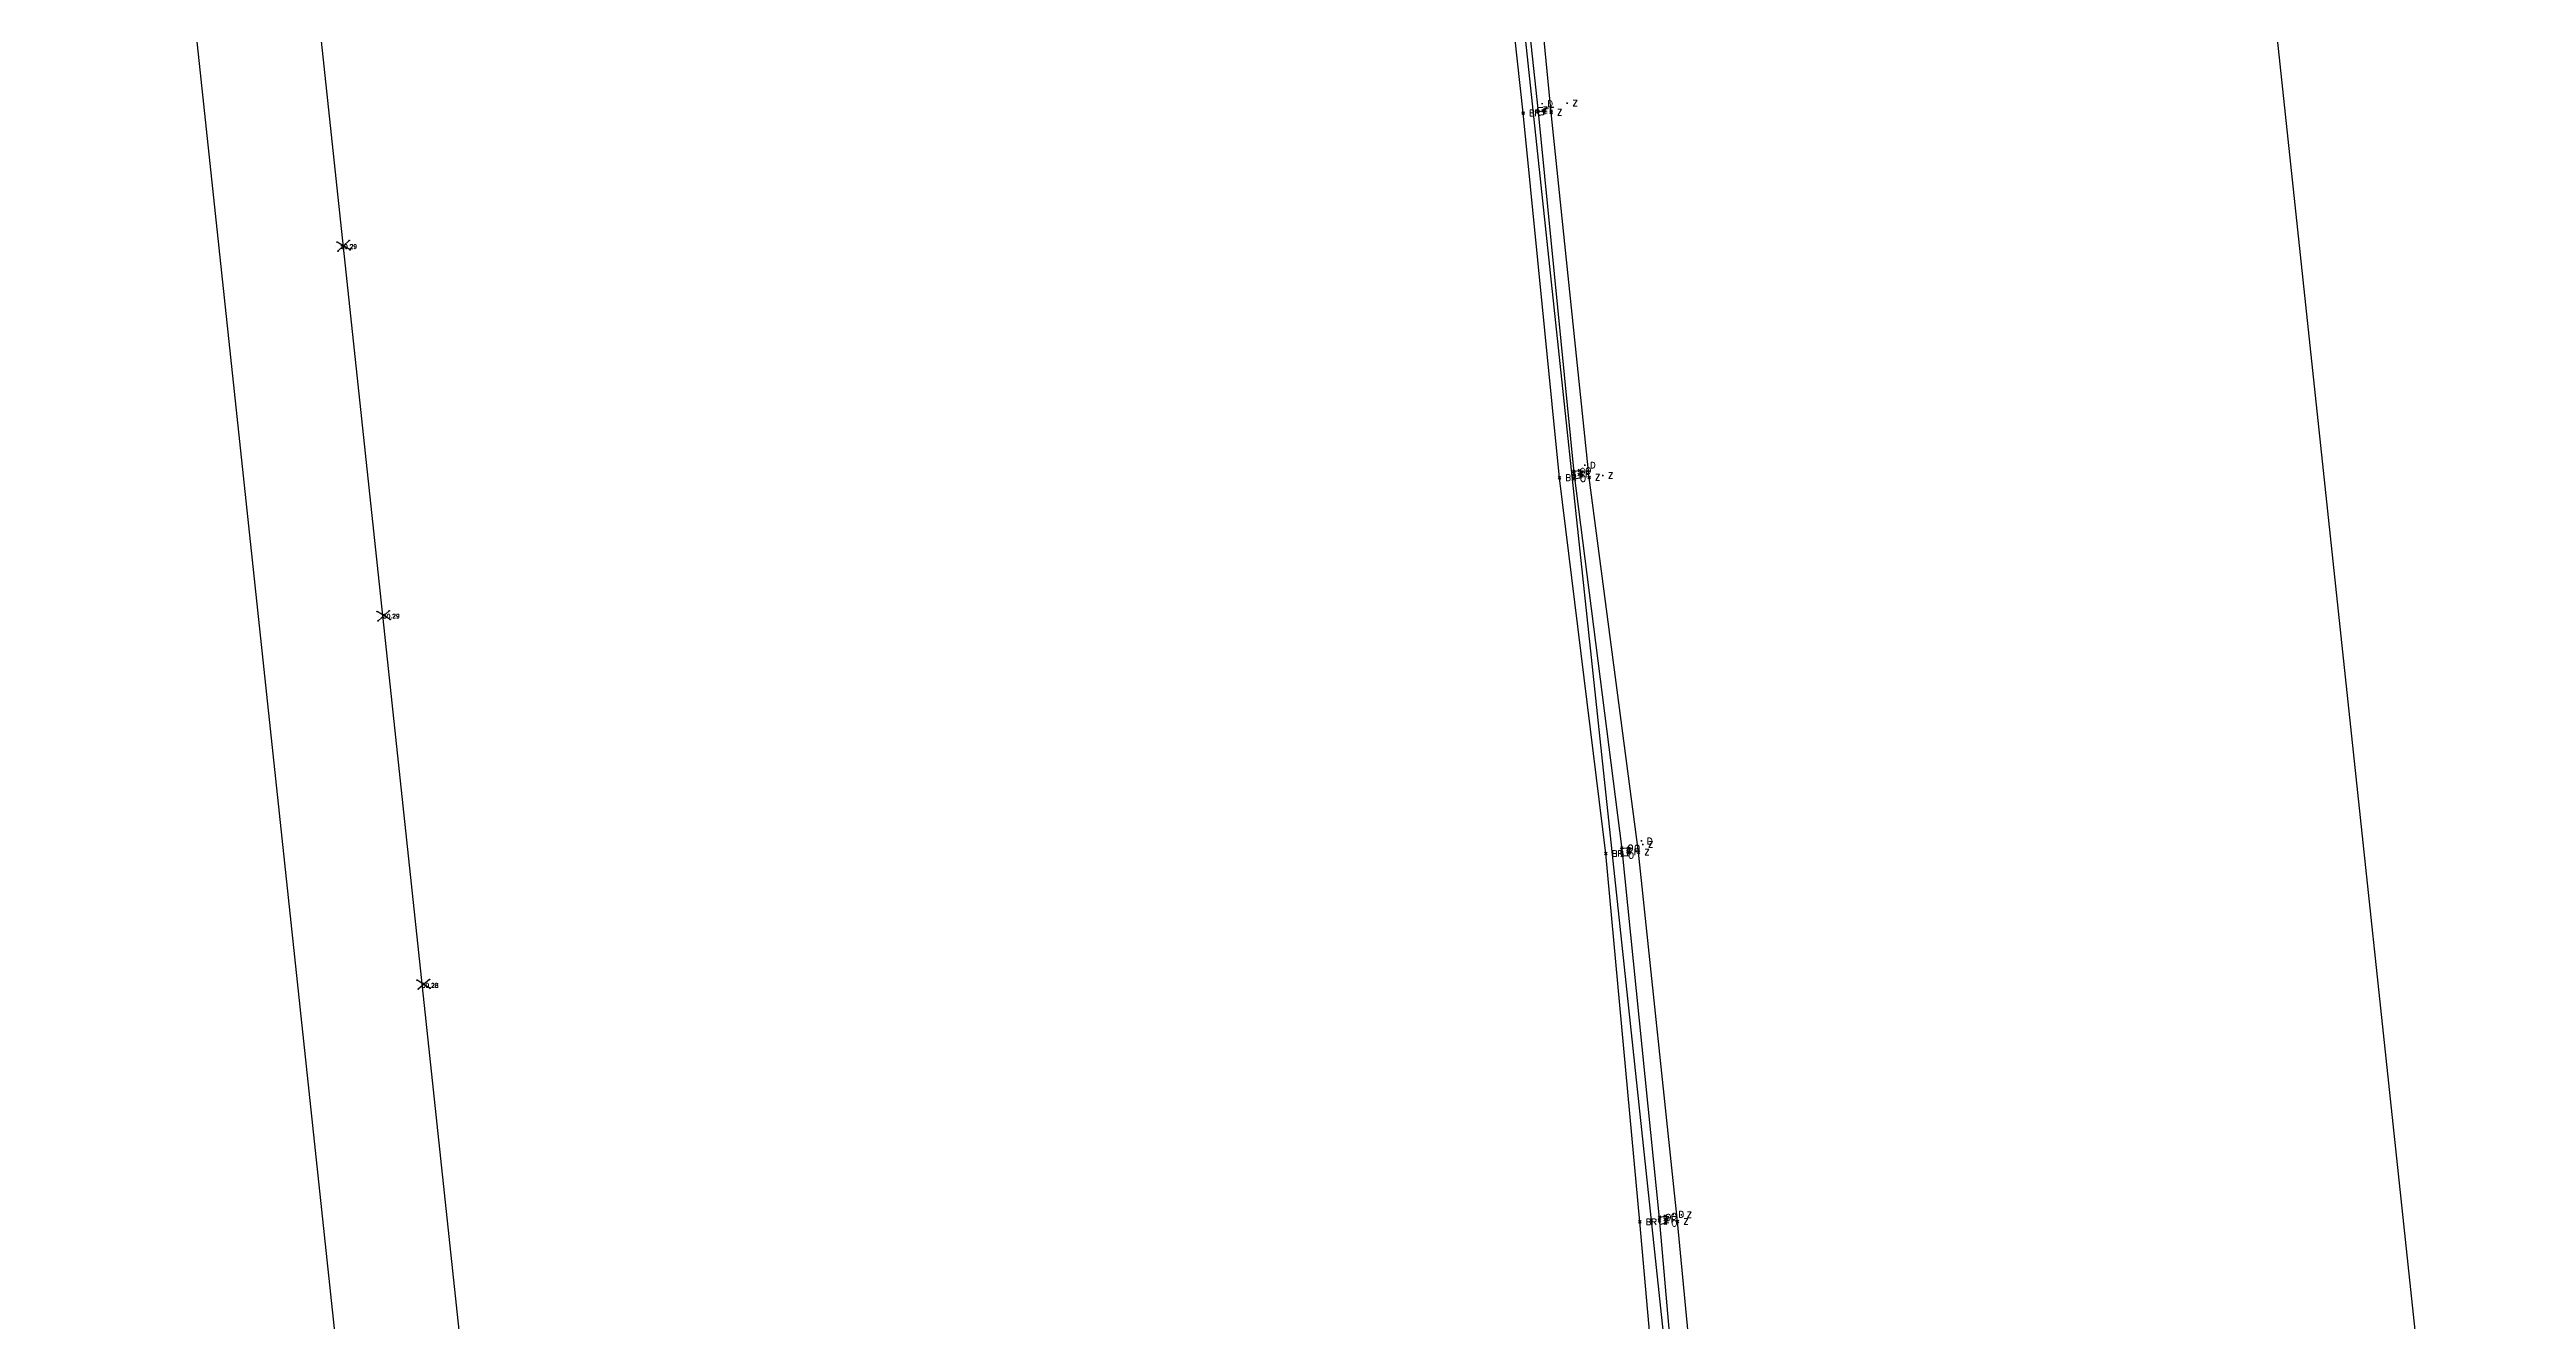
# Model space of a CAD drawing. Header units: metres. Extents: x 2013.7 to 2058.5, y 1962.1 to 2043.8.
# Drawn here: x 2018.47 to 2058.49, y 1982.7 to 2003.27 of the extents above; entities that cross this region are included whole.
import ezdxf

# ---------------------------------------------------------------- set-up
doc = ezdxf.new("R2010")
doc.units = ezdxf.units.M
for name, color, linetype in [('1-ax-hole', 20, 'Continuous'), ('My Draw', 5, 'Continuous'), ('Sukiya', 7, 'Continuous'), ('V-NODE', 1, 'Continuous'), ('V-NODE-TEXT', 11, 'Continuous')]:
    doc.layers.add(name, color=color, linetype=linetype)
doc.styles.get("Standard").update_dxf_attribs({"font": 'simplex.shx'})

# ---------------------------------------------------------------- blocks, each defined once
blk = doc.blocks.new('*U11', base_point=(2042.517, 2002.265, 57.119))
at = {"layer": 'V-NODE', "lineweight": -2}
for p, q in [((2042.496, 2002.244, 57.119), (2042.538, 2002.286, 57.119)), ((2042.496, 2002.286, 57.119), (2042.538, 2002.244, 57.119))]:
    blk.add_line(p, q, dxfattribs=at)
at = {"layer": 'V-NODE-TEXT', "linetype": 'ByBlock', "insert": (2042.613, 2002.265, 57.119), "char_height": 0.1, "attachment_point": 4}
blk.add_mtext('F', dxfattribs=at)
blk = doc.blocks.new('*U12', base_point=(2042.6, 2002.275, 57.563))
at = {"layer": 'V-NODE', "lineweight": -2}
for p, q in [((2042.579, 2002.254, 57.563), (2042.621, 2002.296, 57.563)), ((2042.579, 2002.296, 57.563), (2042.621, 2002.254, 57.563))]:
    blk.add_line(p, q, dxfattribs=at)
at = {"layer": 'V-NODE-TEXT', "linetype": 'ByBlock', "insert": (2042.696, 2002.275, 57.563), "char_height": 0.1, "attachment_point": 4}
blk.add_mtext('F', dxfattribs=at)
blk = doc.blocks.new('*U13', base_point=(2043.102, 1996.382, 57.104))
at = {"layer": 'V-NODE', "lineweight": -2}
for p, q in [((2043.081, 1996.361, 57.104), (2043.123, 1996.403, 57.104)), ((2043.081, 1996.403, 57.104), (2043.123, 1996.361, 57.104))]:
    blk.add_line(p, q, dxfattribs=at)
at = {"layer": 'V-NODE-TEXT', "linetype": 'ByBlock', "insert": (2043.198, 1996.382, 57.104), "char_height": 0.1, "attachment_point": 4}
blk.add_mtext('F', dxfattribs=at)
blk = doc.blocks.new('*U14', base_point=(2043.184, 1996.394, 57.548))
at = {"layer": 'V-NODE', "lineweight": -2}
for p, q in [((2043.163, 1996.373, 57.548), (2043.205, 1996.415, 57.548)), ((2043.163, 1996.415, 57.548), (2043.205, 1996.373, 57.548))]:
    blk.add_line(p, q, dxfattribs=at)
at = {"layer": 'V-NODE-TEXT', "linetype": 'ByBlock', "insert": (2043.28, 1996.394, 57.548), "char_height": 0.1, "attachment_point": 4}
blk.add_mtext('F', dxfattribs=at)
blk = doc.blocks.new('*U15', base_point=(2043.876, 1990.29, 57.126))
at = {"layer": 'V-NODE', "lineweight": -2}
for p, q in [((2043.855, 1990.269, 57.126), (2043.897, 1990.311, 57.126)), ((2043.855, 1990.311, 57.126), (2043.897, 1990.269, 57.126))]:
    blk.add_line(p, q, dxfattribs=at)
at = {"layer": 'V-NODE-TEXT', "linetype": 'ByBlock', "insert": (2043.972, 1990.29, 57.126), "char_height": 0.1, "attachment_point": 4}
blk.add_mtext('F', dxfattribs=at)
blk = doc.blocks.new('*U16', base_point=(2043.97, 1990.292, 57.565))
at = {"layer": 'V-NODE', "lineweight": -2}
for p, q in [((2043.949, 1990.271, 57.565), (2043.991, 1990.313, 57.565)), ((2043.949, 1990.313, 57.565), (2043.991, 1990.271, 57.565))]:
    blk.add_line(p, q, dxfattribs=at)
at = {"layer": 'V-NODE-TEXT', "linetype": 'ByBlock', "insert": (2044.066, 1990.292, 57.565), "char_height": 0.1, "attachment_point": 4}
blk.add_mtext('F', dxfattribs=at)
blk = doc.blocks.new('*U17', base_point=(2044.482, 1984.328, 57.082))
at = {"layer": 'V-NODE', "lineweight": -2}
for p, q in [((2044.461, 1984.307, 57.082), (2044.503, 1984.349, 57.082)), ((2044.461, 1984.349, 57.082), (2044.503, 1984.307, 57.082))]:
    blk.add_line(p, q, dxfattribs=at)
at = {"layer": 'V-NODE-TEXT', "linetype": 'ByBlock', "insert": (2044.578, 1984.328, 57.082), "char_height": 0.1, "attachment_point": 4}
blk.add_mtext('F', dxfattribs=at)
blk = doc.blocks.new('*U18', base_point=(2044.573, 1984.349, 57.521))
at = {"layer": 'V-NODE', "lineweight": -2}
for p, q in [((2044.552, 1984.328, 57.521), (2044.594, 1984.37, 57.521)), ((2044.552, 1984.37, 57.521), (2044.594, 1984.328, 57.521))]:
    blk.add_line(p, q, dxfattribs=at)
at = {"layer": 'V-NODE-TEXT', "linetype": 'ByBlock', "insert": (2044.669, 1984.349, 57.521), "char_height": 0.1, "attachment_point": 4}
blk.add_mtext('F', dxfattribs=at)
blk = doc.blocks.new('*U40', base_point=(2044.481, 1984.387, 57.065))
at = {"layer": 'V-NODE', "lineweight": -2}
for p, q in [((2044.46, 1984.366, 57.065), (2044.502, 1984.408, 57.065)), ((2044.46, 1984.408, 57.065), (2044.502, 1984.366, 57.065))]:
    blk.add_line(p, q, dxfattribs=at)
at = {"layer": 'V-NODE-TEXT', "linetype": 'ByBlock', "insert": (2044.577, 1984.387, 57.065), "char_height": 0.1, "attachment_point": 4}
blk.add_mtext('O', dxfattribs=at)
blk = doc.blocks.new('*U41', base_point=(2044.578, 1984.289, 57.501))
at = {"layer": 'V-NODE', "lineweight": -2}
for p, q in [((2044.557, 1984.268, 57.501), (2044.599, 1984.31, 57.501)), ((2044.557, 1984.31, 57.501), (2044.599, 1984.268, 57.501))]:
    blk.add_line(p, q, dxfattribs=at)
at = {"layer": 'V-NODE-TEXT', "linetype": 'ByBlock', "insert": (2044.674, 1984.289, 57.501), "char_height": 0.1, "attachment_point": 4}
blk.add_mtext('O', dxfattribs=at)
blk = doc.blocks.new('*U42', base_point=(2044.573, 1984.402, 57.51))
at = {"layer": 'V-NODE', "lineweight": -2}
for p, q in [((2044.552, 1984.381, 57.51), (2044.594, 1984.423, 57.51)), ((2044.552, 1984.423, 57.51), (2044.594, 1984.381, 57.51))]:
    blk.add_line(p, q, dxfattribs=at)
at = {"layer": 'V-NODE-TEXT', "linetype": 'ByBlock', "insert": (2044.669, 1984.402, 57.51), "char_height": 0.1, "attachment_point": 4}
blk.add_mtext('O', dxfattribs=at)
blk = doc.blocks.new('*U43', base_point=(2043.88, 1990.235, 57.108))
at = {"layer": 'V-NODE', "lineweight": -2}
for p, q in [((2043.859, 1990.214, 57.108), (2043.901, 1990.256, 57.108)), ((2043.859, 1990.256, 57.108), (2043.901, 1990.214, 57.108))]:
    blk.add_line(p, q, dxfattribs=at)
at = {"layer": 'V-NODE-TEXT', "linetype": 'ByBlock', "insert": (2043.976, 1990.235, 57.108), "char_height": 0.1, "attachment_point": 4}
blk.add_mtext('O', dxfattribs=at)
blk = doc.blocks.new('*U44', base_point=(2043.87, 1990.357, 57.106))
at = {"layer": 'V-NODE', "lineweight": -2}
for p, q in [((2043.849, 1990.336, 57.106), (2043.891, 1990.378, 57.106)), ((2043.849, 1990.378, 57.106), (2043.891, 1990.336, 57.106))]:
    blk.add_line(p, q, dxfattribs=at)
at = {"layer": 'V-NODE-TEXT', "linetype": 'ByBlock', "insert": (2043.966, 1990.357, 57.106), "char_height": 0.1, "attachment_point": 4}
blk.add_mtext('O', dxfattribs=at)
blk = doc.blocks.new('*U45', base_point=(2043.978, 1990.354, 57.556))
at = {"layer": 'V-NODE', "lineweight": -2}
for p, q in [((2043.957, 1990.333, 57.556), (2043.999, 1990.375, 57.556)), ((2043.957, 1990.375, 57.556), (2043.999, 1990.333, 57.556))]:
    blk.add_line(p, q, dxfattribs=at)
at = {"layer": 'V-NODE-TEXT', "linetype": 'ByBlock', "insert": (2044.074, 1990.354, 57.556), "char_height": 0.1, "attachment_point": 4}
blk.add_mtext('O', dxfattribs=at)
blk = doc.blocks.new('*U46', base_point=(2043.104, 1996.326, 57.087))
at = {"layer": 'V-NODE', "lineweight": -2}
for p, q in [((2043.083, 1996.305, 57.087), (2043.125, 1996.347, 57.087)), ((2043.083, 1996.347, 57.087), (2043.125, 1996.305, 57.087))]:
    blk.add_line(p, q, dxfattribs=at)
at = {"layer": 'V-NODE-TEXT', "linetype": 'ByBlock', "insert": (2043.2, 1996.326, 57.087), "char_height": 0.1, "attachment_point": 4}
blk.add_mtext('O', dxfattribs=at)
blk = doc.blocks.new('*U47', base_point=(2043.097, 1996.446, 57.086))
at = {"layer": 'V-NODE', "lineweight": -2}
for p, q in [((2043.076, 1996.425, 57.086), (2043.118, 1996.467, 57.086)), ((2043.076, 1996.467, 57.086), (2043.118, 1996.425, 57.086))]:
    blk.add_line(p, q, dxfattribs=at)
at = {"layer": 'V-NODE-TEXT', "linetype": 'ByBlock', "insert": (2043.193, 1996.446, 57.086), "char_height": 0.1, "attachment_point": 4}
blk.add_mtext('O', dxfattribs=at)
blk = doc.blocks.new('*U48', base_point=(2043.189, 1996.458, 57.534))
at = {"layer": 'V-NODE', "lineweight": -2}
for p, q in [((2043.168, 1996.437, 57.534), (2043.21, 1996.479, 57.534)), ((2043.168, 1996.479, 57.534), (2043.21, 1996.437, 57.534))]:
    blk.add_line(p, q, dxfattribs=at)
at = {"layer": 'V-NODE-TEXT', "linetype": 'ByBlock', "insert": (2043.285, 1996.458, 57.534), "char_height": 0.1, "attachment_point": 4}
blk.add_mtext('O', dxfattribs=at)
blk = doc.blocks.new('*U63', base_point=(2042.514, 2002.308, 57.12))
at = {"layer": 'V-NODE', "color": 7, "lineweight": -2}
for p, q in [((2042.504, 2002.308, 57.12), (2042.524, 2002.308, 57.12)), ((2042.514, 2002.298, 57.12), (2042.514, 2002.318, 57.12))]:
    blk.add_line(p, q, dxfattribs=at)
blk = doc.blocks.new('*U64', base_point=(2043.1, 1996.426, 57.103))
at = {"layer": 'V-NODE', "color": 7, "lineweight": -2}
for p, q in [((2043.09, 1996.426, 57.103), (2043.11, 1996.426, 57.103)), ((2043.1, 1996.416, 57.103), (2043.1, 1996.436, 57.103))]:
    blk.add_line(p, q, dxfattribs=at)
blk = doc.blocks.new('*U65', base_point=(2043.875, 1990.337, 57.126))
at = {"layer": 'V-NODE', "color": 7, "lineweight": -2}
for p, q in [((2043.865, 1990.337, 57.126), (2043.885, 1990.337, 57.126)), ((2043.875, 1990.327, 57.126), (2043.875, 1990.347, 57.126))]:
    blk.add_line(p, q, dxfattribs=at)
blk = doc.blocks.new('*U66', base_point=(2044.478, 1984.37, 57.081))
at = {"layer": 'V-NODE', "color": 7, "lineweight": -2}
for p, q in [((2044.468, 1984.37, 57.081), (2044.488, 1984.37, 57.081)), ((2044.478, 1984.36, 57.081), (2044.478, 1984.38, 57.081))]:
    blk.add_line(p, q, dxfattribs=at)
blk = doc.blocks.new('*U79', base_point=(2042.277, 2002.239, 56.231))
at = {"layer": 'V-NODE', "lineweight": -2}
for p, q in [((2042.256, 2002.218, 56.231), (2042.298, 2002.26, 56.231)), ((2042.256, 2002.26, 56.231), (2042.298, 2002.218, 56.231))]:
    blk.add_line(p, q, dxfattribs=at)
at = {"layer": 'V-NODE-TEXT', "linetype": 'ByBlock', "insert": (2042.373, 2002.239, 56.231), "char_height": 0.1, "attachment_point": 4}
blk.add_mtext('BR', dxfattribs=at)
blk = doc.blocks.new('*U80', base_point=(2042.866, 1996.342, 56.203))
at = {"layer": 'V-NODE', "lineweight": -2}
for p, q in [((2042.845, 1996.321, 56.203), (2042.887, 1996.363, 56.203)), ((2042.845, 1996.363, 56.203), (2042.887, 1996.321, 56.203))]:
    blk.add_line(p, q, dxfattribs=at)
at = {"layer": 'V-NODE-TEXT', "linetype": 'ByBlock', "insert": (2042.962, 1996.342, 56.203), "char_height": 0.1, "attachment_point": 4}
blk.add_mtext('BR', dxfattribs=at)
blk = doc.blocks.new('*U81', base_point=(2043.616, 1990.266, 56.231))
at = {"layer": 'V-NODE', "lineweight": -2}
for p, q in [((2043.595, 1990.245, 56.231), (2043.637, 1990.287, 56.231)), ((2043.595, 1990.287, 56.231), (2043.637, 1990.245, 56.231))]:
    blk.add_line(p, q, dxfattribs=at)
at = {"layer": 'V-NODE-TEXT', "linetype": 'ByBlock', "insert": (2043.712, 1990.266, 56.231), "char_height": 0.1, "attachment_point": 4}
blk.add_mtext('BR', dxfattribs=at)
blk = doc.blocks.new('*U82', base_point=(2044.162, 1984.311, 56.175))
at = {"layer": 'V-NODE', "lineweight": -2}
for p, q in [((2044.141, 1984.29, 56.175), (2044.183, 1984.332, 56.175)), ((2044.141, 1984.332, 56.175), (2044.183, 1984.29, 56.175))]:
    blk.add_line(p, q, dxfattribs=at)
at = {"layer": 'V-NODE-TEXT', "linetype": 'ByBlock', "insert": (2044.258, 1984.311, 56.175), "char_height": 0.1, "attachment_point": 4}
blk.add_mtext('BR', dxfattribs=at)
blk = doc.blocks.new('*U108', base_point=(2024.424, 1988.076, 50.394))
at = {"layer": 'V-NODE', "lineweight": -2}
blk.add_line((2024.424, 1988.076, 50.394), (2024.424, 1988.076, 50.394), dxfattribs=at)
blk.add_circle((2024.424, 1988.076, 50.394), 0.005, dxfattribs=at)
blk = doc.blocks.new('*U109', base_point=(2024.406, 1988.219, 50.389))
at = {"layer": 'V-NODE', "lineweight": -2}
blk.add_line((2024.406, 1988.219, 50.389), (2024.406, 1988.219, 50.389), dxfattribs=at)
blk.add_circle((2024.406, 1988.219, 50.389), 0.005, dxfattribs=at)
blk = doc.blocks.new('*U110', base_point=(2024.606, 1988.232, 50.418))
at = {"layer": 'V-NODE', "lineweight": -2}
blk.add_line((2024.606, 1988.232, 50.418), (2024.606, 1988.232, 50.418), dxfattribs=at)
blk.add_circle((2024.606, 1988.232, 50.418), 0.005, dxfattribs=at)
blk = doc.blocks.new('*U111', base_point=(2024.616, 1988.086, 50.397))
at = {"layer": 'V-NODE', "lineweight": -2}
blk.add_line((2024.616, 1988.086, 50.397), (2024.616, 1988.086, 50.397), dxfattribs=at)
blk.add_circle((2024.616, 1988.086, 50.397), 0.005, dxfattribs=at)
blk = doc.blocks.new('*U112', base_point=(2023.775, 1994.029, 50.41))
at = {"layer": 'V-NODE', "lineweight": -2}
blk.add_line((2023.775, 1994.029, 50.41), (2023.775, 1994.029, 50.41), dxfattribs=at)
blk.add_circle((2023.775, 1994.029, 50.41), 0.005, dxfattribs=at)
blk = doc.blocks.new('*U113', base_point=(2023.758, 1994.178, 50.412))
at = {"layer": 'V-NODE', "lineweight": -2}
blk.add_line((2023.758, 1994.178, 50.412), (2023.758, 1994.178, 50.412), dxfattribs=at)
blk.add_circle((2023.758, 1994.178, 50.412), 0.005, dxfattribs=at)
blk = doc.blocks.new('*U114', base_point=(2023.956, 1994.19, 50.418))
at = {"layer": 'V-NODE', "lineweight": -2}
blk.add_line((2023.956, 1994.19, 50.418), (2023.956, 1994.19, 50.418), dxfattribs=at)
blk.add_circle((2023.956, 1994.19, 50.418), 0.005, dxfattribs=at)
blk = doc.blocks.new('*U115', base_point=(2023.973, 1994.049, 50.415))
at = {"layer": 'V-NODE', "lineweight": -2}
blk.add_line((2023.973, 1994.049, 50.415), (2023.973, 1994.049, 50.415), dxfattribs=at)
blk.add_circle((2023.973, 1994.049, 50.415), 0.005, dxfattribs=at)
blk = doc.blocks.new('*U116', base_point=(2023.127, 2000.005, 50.412))
at = {"layer": 'V-NODE', "lineweight": -2}
blk.add_line((2023.127, 2000.005, 50.412), (2023.127, 2000.005, 50.412), dxfattribs=at)
blk.add_circle((2023.127, 2000.005, 50.412), 0.005, dxfattribs=at)
blk = doc.blocks.new('*U117', base_point=(2023.115, 2000.152, 50.42))
at = {"layer": 'V-NODE', "lineweight": -2}
blk.add_line((2023.115, 2000.152, 50.42), (2023.115, 2000.152, 50.42), dxfattribs=at)
blk.add_circle((2023.115, 2000.152, 50.42), 0.005, dxfattribs=at)
blk = doc.blocks.new('*U118', base_point=(2023.31, 2000.178, 50.408))
at = {"layer": 'V-NODE', "lineweight": -2}
blk.add_line((2023.31, 2000.178, 50.408), (2023.31, 2000.178, 50.408), dxfattribs=at)
blk.add_circle((2023.31, 2000.178, 50.408), 0.005, dxfattribs=at)
blk = doc.blocks.new('*U119', base_point=(2023.323, 2000.025, 50.417))
at = {"layer": 'V-NODE', "lineweight": -2}
blk.add_line((2023.323, 2000.025, 50.417), (2023.323, 2000.025, 50.417), dxfattribs=at)
blk.add_circle((2023.323, 2000.025, 50.417), 0.005, dxfattribs=at)
blk = doc.blocks.new('*U141', base_point=(2023.09, 2000.079, 50.292))
at = {"layer": 'V-NODE', "color": 7, "lineweight": -2}
blk.add_line((2023.09, 2000.079, 50.292), (2023.09, 2000.079, 50.292), dxfattribs=at)
at = {"layer": 'V-NODE-TEXT', "color": 7, "linetype": 'ByBlock', "insert": (2023.165, 2000.079, 50.292), "char_height": 0.07, "attachment_point": 4}
blk.add_mtext('50.29', dxfattribs=at)
blk = doc.blocks.new('*U142', base_point=(2023.779, 1994.104, 50.292))
at = {"layer": 'V-NODE', "color": 7, "lineweight": -2}
blk.add_line((2023.779, 1994.104, 50.292), (2023.779, 1994.104, 50.292), dxfattribs=at)
at = {"layer": 'V-NODE-TEXT', "color": 7, "linetype": 'ByBlock', "insert": (2023.854, 1994.104, 50.292), "char_height": 0.07, "attachment_point": 4}
blk.add_mtext('50.29', dxfattribs=at)
blk = doc.blocks.new('*U143', base_point=(2024.406, 1988.134, 50.282))
at = {"layer": 'V-NODE', "color": 7, "lineweight": -2}
blk.add_line((2024.406, 1988.134, 50.282), (2024.406, 1988.134, 50.282), dxfattribs=at)
at = {"layer": 'V-NODE-TEXT', "color": 7, "linetype": 'ByBlock', "insert": (2024.481, 1988.134, 50.282), "char_height": 0.07, "attachment_point": 4}
blk.add_mtext('50.28', dxfattribs=at)
blk = doc.blocks.new('*U150', base_point=(2044.773, 1984.317, 57.784))
at = {"layer": 'V-NODE', "lineweight": -2}
for p, q in [((2044.752, 1984.296, 57.784), (2044.794, 1984.338, 57.784)), ((2044.752, 1984.338, 57.784), (2044.794, 1984.296, 57.784))]:
    blk.add_line(p, q, dxfattribs=at)
at = {"layer": 'V-NODE-TEXT', "linetype": 'ByBlock', "insert": (2044.869, 1984.317, 57.784), "char_height": 0.1, "attachment_point": 4}
blk.add_mtext('Z', dxfattribs=at)
blk = doc.blocks.new('*U151', base_point=(2044.141, 1990.288, 57.816))
at = {"layer": 'V-NODE', "lineweight": -2}
for p, q in [((2044.12, 1990.267, 57.816), (2044.162, 1990.309, 57.816)), ((2044.12, 1990.309, 57.816), (2044.162, 1990.267, 57.816))]:
    blk.add_line(p, q, dxfattribs=at)
at = {"layer": 'V-NODE-TEXT', "linetype": 'ByBlock', "insert": (2044.237, 1990.288, 57.816), "char_height": 0.1, "attachment_point": 4}
blk.add_mtext('Z', dxfattribs=at)
blk = doc.blocks.new('*U152', base_point=(2043.345, 1996.348, 57.803))
at = {"layer": 'V-NODE', "lineweight": -2}
for p, q in [((2043.324, 1996.327, 57.803), (2043.366, 1996.369, 57.803)), ((2043.324, 1996.369, 57.803), (2043.366, 1996.327, 57.803))]:
    blk.add_line(p, q, dxfattribs=at)
at = {"layer": 'V-NODE-TEXT', "linetype": 'ByBlock', "insert": (2043.441, 1996.348, 57.803), "char_height": 0.1, "attachment_point": 4}
blk.add_mtext('Z', dxfattribs=at)
blk = doc.blocks.new('*U153', base_point=(2042.729, 2002.249, 57.816))
at = {"layer": 'V-NODE', "lineweight": -2}
for p, q in [((2042.708, 2002.228, 57.816), (2042.75, 2002.27, 57.816)), ((2042.708, 2002.27, 57.816), (2042.75, 2002.228, 57.816))]:
    blk.add_line(p, q, dxfattribs=at)
at = {"layer": 'V-NODE-TEXT', "linetype": 'ByBlock', "insert": (2042.825, 2002.249, 57.816), "char_height": 0.1, "attachment_point": 4}
blk.add_mtext('Z', dxfattribs=at)
blk = doc.blocks.new('*U172', base_point=(2042.616, 2002.281, 57.63))
at = {"layer": 'V-NODE', "color": 7, "lineweight": -2}
for p, q in [((2042.606, 2002.281, 57.63), (2042.626, 2002.281, 57.63)), ((2042.616, 2002.271, 57.63), (2042.616, 2002.291, 57.63))]:
    blk.add_line(p, q, dxfattribs=at)
at = {"layer": 'V-NODE-TEXT', "linetype": 'ByBlock', "insert": (2042.701, 2002.281, 57.63), "char_height": 0.1, "attachment_point": 4}
blk.add_mtext('F', dxfattribs=at)
blk = doc.blocks.new('*U173', base_point=(2042.506, 2002.258, 57.063))
at = {"layer": 'V-NODE', "color": 7, "lineweight": -2}
for p, q in [((2042.496, 2002.258, 57.063), (2042.516, 2002.258, 57.063)), ((2042.506, 2002.248, 57.063), (2042.506, 2002.268, 57.063))]:
    blk.add_line(p, q, dxfattribs=at)
at = {"layer": 'V-NODE-TEXT', "linetype": 'ByBlock', "insert": (2042.591, 2002.258, 57.063), "char_height": 0.1, "attachment_point": 4}
blk.add_mtext('F', dxfattribs=at)
blk = doc.blocks.new('*U174', base_point=(2043.09, 1996.385, 57.037))
at = {"layer": 'V-NODE', "color": 7, "lineweight": -2}
for p, q in [((2043.08, 1996.385, 57.037), (2043.1, 1996.385, 57.037)), ((2043.09, 1996.375, 57.037), (2043.09, 1996.395, 57.037))]:
    blk.add_line(p, q, dxfattribs=at)
at = {"layer": 'V-NODE-TEXT', "linetype": 'ByBlock', "insert": (2043.175, 1996.385, 57.037), "char_height": 0.1, "attachment_point": 4}
blk.add_mtext('F', dxfattribs=at)
blk = doc.blocks.new('*U175', base_point=(2043.196, 1996.403, 57.618))
at = {"layer": 'V-NODE', "color": 7, "lineweight": -2}
for p, q in [((2043.196, 1996.393, 57.618), (2043.196, 1996.413, 57.618)), ((2043.186, 1996.403, 57.618), (2043.206, 1996.403, 57.618))]:
    blk.add_line(p, q, dxfattribs=at)
at = {"layer": 'V-NODE-TEXT', "linetype": 'ByBlock', "insert": (2043.281, 1996.403, 57.618), "char_height": 0.1, "attachment_point": 4}
blk.add_mtext('F', dxfattribs=at)
blk = doc.blocks.new('*U176', base_point=(2043.98, 1990.295, 57.631))
at = {"layer": 'V-NODE', "color": 7, "lineweight": -2}
for p, q in [((2043.97, 1990.295, 57.631), (2043.99, 1990.295, 57.631)), ((2043.98, 1990.285, 57.631), (2043.98, 1990.305, 57.631))]:
    blk.add_line(p, q, dxfattribs=at)
at = {"layer": 'V-NODE-TEXT', "linetype": 'ByBlock', "insert": (2044.065, 1990.295, 57.631), "char_height": 0.1, "attachment_point": 4}
blk.add_mtext('F', dxfattribs=at)
blk = doc.blocks.new('*U177', base_point=(2043.861, 1990.29, 57.065))
at = {"layer": 'V-NODE', "color": 7, "lineweight": -2}
for p, q in [((2043.851, 1990.29, 57.065), (2043.871, 1990.29, 57.065)), ((2043.861, 1990.28, 57.065), (2043.861, 1990.3, 57.065))]:
    blk.add_line(p, q, dxfattribs=at)
at = {"layer": 'V-NODE-TEXT', "linetype": 'ByBlock', "insert": (2043.946, 1990.29, 57.065), "char_height": 0.1, "attachment_point": 4}
blk.add_mtext('F', dxfattribs=at)
blk = doc.blocks.new('*U178', base_point=(2044.577, 1984.35, 57.58))
at = {"layer": 'V-NODE', "color": 7, "lineweight": -2}
for p, q in [((2044.567, 1984.35, 57.58), (2044.587, 1984.35, 57.58)), ((2044.577, 1984.34, 57.58), (2044.577, 1984.36, 57.58))]:
    blk.add_line(p, q, dxfattribs=at)
at = {"layer": 'V-NODE-TEXT', "linetype": 'ByBlock', "insert": (2044.662, 1984.35, 57.58), "char_height": 0.1, "attachment_point": 4}
blk.add_mtext('F', dxfattribs=at)
blk = doc.blocks.new('*U179', base_point=(2044.475, 1984.321, 57.055))
at = {"layer": 'V-NODE', "color": 7, "lineweight": -2}
for p, q in [((2044.465, 1984.321, 57.055), (2044.485, 1984.321, 57.055)), ((2044.475, 1984.311, 57.055), (2044.475, 1984.331, 57.055))]:
    blk.add_line(p, q, dxfattribs=at)
at = {"layer": 'V-NODE-TEXT', "linetype": 'ByBlock', "insert": (2044.56, 1984.321, 57.055), "char_height": 0.1, "attachment_point": 4}
blk.add_mtext('F', dxfattribs=at)
blk = doc.blocks.new('*U190', base_point=(2042.51, 2002.287, 57.119))
at = {"layer": 'V-NODE', "color": 7, "lineweight": -2}
for p, q in [((2042.5, 2002.287, 57.119), (2042.52, 2002.287, 57.119)), ((2042.51, 2002.277, 57.119), (2042.51, 2002.297, 57.119))]:
    blk.add_line(p, q, dxfattribs=at)
at = {"layer": 'V-NODE-TEXT', "linetype": 'ByBlock', "insert": (2042.595, 2002.287, 57.119), "char_height": 0.1, "attachment_point": 4}
blk.add_mtext('Z', dxfattribs=at)
blk = doc.blocks.new('*U191', base_point=(2043.095, 1996.404, 57.105))
at = {"layer": 'V-NODE', "color": 7, "lineweight": -2}
for p, q in [((2043.095, 1996.394, 57.105), (2043.095, 1996.414, 57.105)), ((2043.085, 1996.404, 57.105), (2043.105, 1996.404, 57.105))]:
    blk.add_line(p, q, dxfattribs=at)
at = {"layer": 'V-NODE-TEXT', "linetype": 'ByBlock', "insert": (2043.18, 1996.404, 57.105), "char_height": 0.1, "attachment_point": 4}
blk.add_mtext('Z', dxfattribs=at)
blk = doc.blocks.new('*U192', base_point=(2043.864, 1990.311, 57.123))
at = {"layer": 'V-NODE', "color": 7, "lineweight": -2}
for p, q in [((2043.854, 1990.311, 57.123), (2043.874, 1990.311, 57.123)), ((2043.864, 1990.301, 57.123), (2043.864, 1990.321, 57.123))]:
    blk.add_line(p, q, dxfattribs=at)
at = {"layer": 'V-NODE-TEXT', "linetype": 'ByBlock', "insert": (2043.949, 1990.311, 57.123), "char_height": 0.1, "attachment_point": 4}
blk.add_mtext('Z', dxfattribs=at)
blk = doc.blocks.new('*U193', base_point=(2044.472, 1984.347, 57.08))
at = {"layer": 'V-NODE', "color": 7, "lineweight": -2}
for p, q in [((2044.462, 1984.347, 57.08), (2044.482, 1984.347, 57.08)), ((2044.472, 1984.337, 57.08), (2044.472, 1984.357, 57.08))]:
    blk.add_line(p, q, dxfattribs=at)
at = {"layer": 'V-NODE-TEXT', "linetype": 'ByBlock', "insert": (2044.557, 1984.347, 57.08), "char_height": 0.1, "attachment_point": 4}
blk.add_mtext('Z', dxfattribs=at)
blk = doc.blocks.new('*U199', base_point=(2042.991, 2002.398, 50.778))
at = {"layer": 'V-NODE', "color": 7, "lineweight": -2}
for p, q in [((2042.981, 2002.398, 50.778), (2043.001, 2002.398, 50.778)), ((2042.991, 2002.388, 50.778), (2042.991, 2002.408, 50.778))]:
    blk.add_line(p, q, dxfattribs=at)
at = {"layer": 'V-NODE-TEXT', "linetype": 'ByBlock', "insert": (2043.076, 2002.398, 50.778), "char_height": 0.1, "attachment_point": 4}
blk.add_mtext('Z', dxfattribs=at)
blk = doc.blocks.new('*U200', base_point=(2043.567, 1996.377, 50.816))
at = {"layer": 'V-NODE', "color": 7, "lineweight": -2}
for p, q in [((2043.557, 1996.377, 50.816), (2043.577, 1996.377, 50.816)), ((2043.567, 1996.367, 50.816), (2043.567, 1996.387, 50.816))]:
    blk.add_line(p, q, dxfattribs=at)
at = {"layer": 'V-NODE-TEXT', "linetype": 'ByBlock', "insert": (2043.652, 1996.377, 50.816), "char_height": 0.1, "attachment_point": 4}
blk.add_mtext('Z', dxfattribs=at)
blk = doc.blocks.new('*U201', base_point=(2044.211, 1990.412, 50.792))
at = {"layer": 'V-NODE', "color": 7, "lineweight": -2}
for p, q in [((2044.201, 1990.412, 50.792), (2044.221, 1990.412, 50.792)), ((2044.211, 1990.402, 50.792), (2044.211, 1990.422, 50.792))]:
    blk.add_line(p, q, dxfattribs=at)
at = {"layer": 'V-NODE-TEXT', "linetype": 'ByBlock', "insert": (2044.296, 1990.412, 50.792), "char_height": 0.1, "attachment_point": 4}
blk.add_mtext('Z', dxfattribs=at)
blk = doc.blocks.new('*U202', base_point=(2044.835, 1984.425, 50.626))
at = {"layer": 'V-NODE', "color": 7, "lineweight": -2}
for p, q in [((2044.825, 1984.425, 50.626), (2044.845, 1984.425, 50.626)), ((2044.835, 1984.415, 50.626), (2044.835, 1984.435, 50.626))]:
    blk.add_line(p, q, dxfattribs=at)
at = {"layer": 'V-NODE-TEXT', "linetype": 'ByBlock', "insert": (2044.92, 1984.425, 50.626), "char_height": 0.1, "attachment_point": 4}
blk.add_mtext('Z', dxfattribs=at)
blk = doc.blocks.new('*U210', base_point=(2042.585, 2002.39, 57.136))
at = {"layer": 'V-NODE', "color": 7, "lineweight": -2}
for p, q in [((2042.575, 2002.39, 57.136), (2042.595, 2002.39, 57.136)), ((2042.585, 2002.38, 57.136), (2042.585, 2002.4, 57.136))]:
    blk.add_line(p, q, dxfattribs=at)
at = {"layer": 'V-NODE-TEXT', "linetype": 'ByBlock', "insert": (2042.67, 2002.39, 57.136), "char_height": 0.1, "attachment_point": 4}
blk.add_mtext('D', dxfattribs=at)
blk = doc.blocks.new('*U211', base_point=(2043.274, 1996.545, 57.134))
at = {"layer": 'V-NODE', "color": 7, "lineweight": -2}
for p, q in [((2043.264, 1996.545, 57.134), (2043.284, 1996.545, 57.134)), ((2043.274, 1996.535, 57.134), (2043.274, 1996.555, 57.134))]:
    blk.add_line(p, q, dxfattribs=at)
at = {"layer": 'V-NODE-TEXT', "linetype": 'ByBlock', "insert": (2043.359, 1996.545, 57.134), "char_height": 0.1, "attachment_point": 4}
blk.add_mtext('D', dxfattribs=at)
blk = doc.blocks.new('*U212', base_point=(2044.193, 1990.47, 57.179))
at = {"layer": 'V-NODE', "color": 7, "lineweight": -2}
for p, q in [((2044.183, 1990.47, 57.179), (2044.203, 1990.47, 57.179)), ((2044.193, 1990.46, 57.179), (2044.193, 1990.48, 57.179))]:
    blk.add_line(p, q, dxfattribs=at)
at = {"layer": 'V-NODE-TEXT', "linetype": 'ByBlock', "insert": (2044.278, 1990.47, 57.179), "char_height": 0.1, "attachment_point": 4}
blk.add_mtext('D', dxfattribs=at)
blk = doc.blocks.new('*U213', base_point=(2044.704, 1984.432, 57.116))
at = {"layer": 'V-NODE', "color": 7, "lineweight": -2}
for p, q in [((2044.694, 1984.432, 57.116), (2044.714, 1984.432, 57.116)), ((2044.704, 1984.422, 57.116), (2044.704, 1984.442, 57.116))]:
    blk.add_line(p, q, dxfattribs=at)
at = {"layer": 'V-NODE-TEXT', "linetype": 'ByBlock', "insert": (2044.789, 1984.432, 57.116), "char_height": 0.1, "attachment_point": 4}
blk.add_mtext('D', dxfattribs=at)

msp = doc.modelspace()

# ---------------------------------------------------------------- linework, layer by layer
at = {"color": 4}
msp.add_polyline3d([(2039.981, 2026.051, 57.126), (2040.576, 2020.092, 57.098), (2041.281, 2014.16, 57.14), (2041.878, 2008.223, 57.108), (2042.514, 2002.308, 57.12), (2043.1, 1996.426, 57.103), (2043.875, 1990.337, 57.126), (2044.478, 1984.37, 57.081), (2044.996, 1978.456, 57.079), (2045.568, 1972.531, 57.065), (2046.159, 1966.6, 57.081)], dxfattribs=at)
at = {"layer": '1-ax-hole', "color": 211}
msp.add_polyline3d([(2045.93, 1966.492, 56.193), (2045.265, 1972.443, 56.203), (2044.68, 1978.473, 56.175), (2044.162, 1984.311, 56.175), (2043.616, 1990.266, 56.231), (2042.866, 1996.342, 56.203), (2042.277, 2002.239, 56.231), (2041.633, 2008.143, 56.259), (2041.044, 2014.093, 56.243), (2040.319, 2020.117, 56.206), (2039.714, 2026.082, 56.278)], dxfattribs=at)
at = {"layer": '1-ax-hole', "color": 1}
msp.add_polyline3d([(2046.749, 1966.616, 57.8), (2045.904, 1972.506, 57.771), (2044.773, 1984.317, 57.784), (2044.141, 1990.288, 57.816), (2043.345, 1996.348, 57.803), (2042.729, 2002.249, 57.816), (2042.162, 2008.161, 57.797), (2041.562, 2014.075, 57.834), (2040.915, 2020.019, 57.804), (2040.306, 2025.947, 57.833)], dxfattribs=at)
at = {"layer": '1-ax-hole'}
for points in [[(2042.512, 2002.325, 57.12), (2042.595, 2002.335, 57.564)], [(2042.524, 2002.205, 57.12), (2042.607, 2002.215, 57.564)], [(2043.097, 1996.446, 57.086), (2043.189, 1996.458, 57.534)], [(2043.104, 1996.326, 57.087), (2043.196, 1996.338, 57.535)], [(2043.87, 1990.357, 57.106), (2043.978, 1990.354, 57.556)], [(2043.88, 1990.235, 57.108), (2043.988, 1990.232, 57.558)], [(2044.481, 1984.387, 57.065), (2044.573, 1984.402, 57.51)], [(2044.486, 1984.274, 57.056), (2044.578, 1984.289, 57.501)]]:
    msp.add_polyline3d(points, dxfattribs=at)
at = {"layer": '1-ax-hole', "color": 3}
msp.add_polyline3d([(2042.517, 2002.265, 57.119), (2042.6, 2002.275, 57.563)], dxfattribs=at)
at = {"layer": 'My Draw', "color": 2}
for p, q in [((2039.696, 2027.979, 50.32), (2046.474, 1964.4, 50.32)), ((2020.455, 2025.927, 50.32), (2027.233, 1962.349, 50.32))]:
    msp.add_line(p, q, dxfattribs=at)
at = {"layer": 'My Draw', "color": 165, "true_color": 0x5e67af}
for p, q in [((2023.323, 2000.025, 50.32), (2023.115, 2000.152, 50.32)), ((2023.31, 2000.178, 50.32), (2023.127, 2000.005, 50.32)), ((2023.973, 1994.049, 50.32), (2023.758, 1994.178, 50.32)), ((2023.956, 1994.19, 50.32), (2023.775, 1994.029, 50.32)), ((2024.616, 1988.086, 50.32), (2024.406, 1988.219, 50.32)), ((2024.606, 1988.232, 50.32), (2024.424, 1988.076, 50.32))]:
    msp.add_line(p, q, dxfattribs=at)
at = {"layer": 'My Draw', "color": 165, "true_color": 0x5e67af, "elevation": 50.32}
msp.add_lwpolyline([(2018.467, 2025.715), (2025.245, 1962.137), (2058.491, 1965.681), (2051.713, 2029.26)], close=True, dxfattribs=at)

# ---------------------------------------------------------------- block references
at = {"layer": 'Sukiya'}
for name, p in [('*U210', (2042.585, 2002.39, 57.136)), ('*U199', (2042.991, 2002.398, 50.778)), ('*U173', (2042.506, 2002.258, 57.063)), ('*U190', (2042.51, 2002.287, 57.119)), ('*U172', (2042.616, 2002.281, 57.63)), ('*U174', (2043.09, 1996.385, 57.037)), ('*U191', (2043.095, 1996.404, 57.105)), ('*U175', (2043.196, 1996.403, 57.618)), ('*U211', (2043.274, 1996.545, 57.134)), ('*U200', (2043.567, 1996.377, 50.816)), ('*U212', (2044.193, 1990.47, 57.179)), ('*U201', (2044.211, 1990.412, 50.792)), ('*U177', (2043.861, 1990.29, 57.065)), ('*U192', (2043.864, 1990.311, 57.123)), ('*U176', (2043.98, 1990.295, 57.631)), ('*U213', (2044.704, 1984.432, 57.116)), ('*U202', (2044.835, 1984.425, 50.626)), ('*U193', (2044.472, 1984.347, 57.08)), ('*U179', (2044.475, 1984.321, 57.055)), ('*U178', (2044.577, 1984.35, 57.58))]:
    msp.add_blockref(name, p, dxfattribs=at)
at = {"layer": 'V-NODE'}
for name, p in [('*U79', (2042.277, 2002.239, 56.231)), ('*U11', (2042.517, 2002.265, 57.119)), ('*U63', (2042.514, 2002.308, 57.12)), ('*U12', (2042.6, 2002.275, 57.563)), ('*U153', (2042.729, 2002.249, 57.816)), ('*U141', (2023.09, 2000.079, 50.292)), ('*U117', (2023.115, 2000.152, 50.42)), ('*U116', (2023.127, 2000.005, 50.412)), ('*U118', (2023.31, 2000.178, 50.408)), ('*U119', (2023.323, 2000.025, 50.417)), ('*U47', (2043.097, 1996.446, 57.086)), ('*U13', (2043.102, 1996.382, 57.104)), ('*U64', (2043.1, 1996.426, 57.103)), ('*U14', (2043.184, 1996.394, 57.548)), ('*U48', (2043.189, 1996.458, 57.534)), ('*U80', (2042.866, 1996.342, 56.203)), ('*U46', (2043.104, 1996.326, 57.087)), ('*U152', (2043.345, 1996.348, 57.803)), ('*U113', (2023.758, 1994.178, 50.412)), ('*U112', (2023.775, 1994.029, 50.41)), ('*U142', (2023.779, 1994.104, 50.292)), ('*U114', (2023.956, 1994.19, 50.418)), ('*U115', (2023.973, 1994.049, 50.415)), ('*U44', (2043.87, 1990.357, 57.106)), ('*U45', (2043.978, 1990.354, 57.556)), ('*U81', (2043.616, 1990.266, 56.231)), ('*U15', (2043.876, 1990.29, 57.126)), ('*U43', (2043.88, 1990.235, 57.108)), ('*U65', (2043.875, 1990.337, 57.126)), ('*U16', (2043.97, 1990.292, 57.565)), ('*U151', (2044.141, 1990.288, 57.816)), ('*U109', (2024.406, 1988.219, 50.389)), ('*U143', (2024.406, 1988.134, 50.282)), ('*U108', (2024.424, 1988.076, 50.394)), ('*U110', (2024.606, 1988.232, 50.418)), ('*U111', (2024.616, 1988.086, 50.397)), ('*U40', (2044.481, 1984.387, 57.065)), ('*U42', (2044.573, 1984.402, 57.51)), ('*U82', (2044.162, 1984.311, 56.175)), ('*U17', (2044.482, 1984.328, 57.082)), ('*U66', (2044.478, 1984.37, 57.081)), ('*U18', (2044.573, 1984.349, 57.521)), ('*U41', (2044.578, 1984.289, 57.501)), ('*U150', (2044.773, 1984.317, 57.784))]:
    msp.add_blockref(name, p, dxfattribs=at)

doc.saveas('drawing.dxf')
